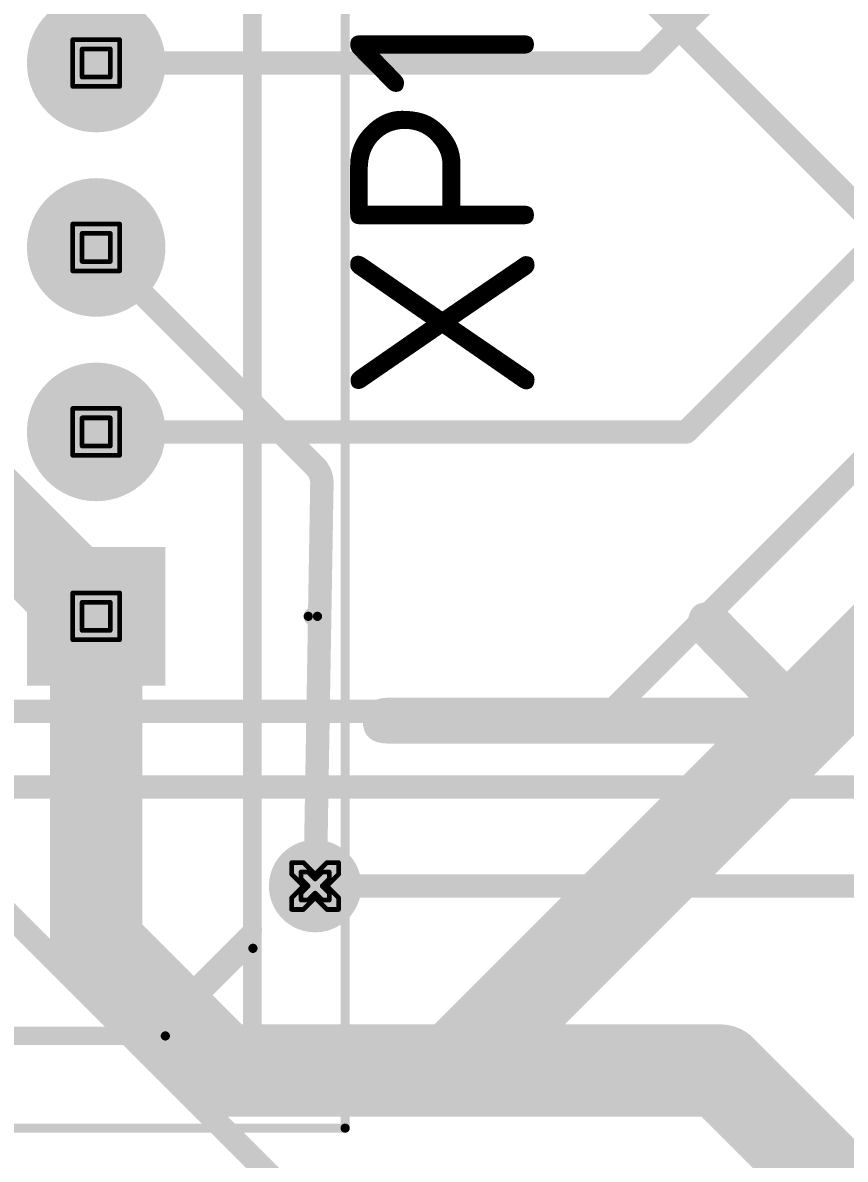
# Model space of a CAD drawing. Header units: millimetres. Extents: x 3219 to 51106, y -14166 to 2063.
# Drawn here: x 5523.31 to 5532.23, y 1770.65 to 1782.97 of the extents above; entities that cross this region are included whole.
import ezdxf

# ---------------------------------------------------------------- set-up
doc = ezdxf.new("R2010")
doc.units = ezdxf.units.MM
doc.layers.get('0').update_dxf_attribs({"lineweight": 53})
for name, color, linetype in [('Bottom Layer', 5, 'Continuous'), ('Bottom Solder', 6, 'Continuous'), ('Drill Drawing', 1, 'Continuous'), ('Mechanical 1', 6, 'Continuous'), ('Mechanical 13', 56, 'Continuous'), ('Mechanical 15', 56, 'Continuous'), ('Multi-Layer', 9, 'Continuous'), ('Top Layer', 1, 'Continuous'), ('Top Overlay', 2, 'Continuous'), ('Top Solder', 216, 'Continuous')]:
    doc.layers.add(name, color=color, linetype=linetype)
doc.styles.add('GOST type B', font='GOST_B.TTF', dxfattribs={"height": 3.5})

# ---------------------------------------------------------------- blocks, each defined once
blk = doc.blocks.new('DS1014_10S_53')
at = {"layer": 'Bottom Layer'}
blk.add_hatch(color=5, dxfattribs=at).paths.add_polyline_path([(-0.64999997, 0.64999997), (0.64999997, 0.64999997), (0.64999997, -0.64999997), (-0.64999997, -0.64999997)])
h = blk.add_hatch(color=5, dxfattribs=at)
edge = h.paths.add_edge_path()
edge.add_arc((2.00000108, 0), 0.6499986999999999, 0, 360)
h = blk.add_hatch(color=5, dxfattribs=at)
edge = h.paths.add_edge_path()
edge.add_arc((3.99999962, 0), 0.6499986999999999, 0, 360)
h = blk.add_hatch(color=5, dxfattribs=at)
edge = h.paths.add_edge_path()
edge.add_arc((6.000000699999999, 0), 0.6499986999999999, 0, 360)
at = {"layer": 'Bottom Solder'}
blk.add_hatch(color=6, dxfattribs=at).paths.add_polyline_path([(-0.75159997, 0.75159997), (0.75159997, 0.75159997), (0.75159997, -0.75159997), (-0.75159997, -0.75159997)])
h = blk.add_hatch(color=6, dxfattribs=at)
edge = h.paths.add_edge_path()
edge.add_arc((2.00000108, 0), 0.7515987, 0, 360)
h = blk.add_hatch(color=6, dxfattribs=at)
edge = h.paths.add_edge_path()
edge.add_arc((3.99999962, 0), 0.7515987, 0, 360)
h = blk.add_hatch(color=6, dxfattribs=at)
edge = h.paths.add_edge_path()
edge.add_arc((6.000000699999999, 0), 0.7515987, 0, 360)
at = {"layer": 'Multi-Layer'}
blk.add_hatch(color=9, dxfattribs=at).paths.add_polyline_path([(-0.64999997, 0.64999997), (0.64999997, 0.64999997), (0.64999997, -0.64999997), (-0.64999997, -0.64999997)])
h = blk.add_hatch(color=9, dxfattribs=at)
edge = h.paths.add_edge_path()
edge.add_arc((2.00000108, 0), 0.6499986999999999, 0, 360)
h = blk.add_hatch(color=9, dxfattribs=at)
edge = h.paths.add_edge_path()
edge.add_arc((3.99999962, 0), 0.6499986999999999, 0, 360)
h = blk.add_hatch(color=9, dxfattribs=at)
edge = h.paths.add_edge_path()
edge.add_arc((6.000000699999999, 0), 0.6499986999999999, 0, 360)
at = {"layer": 'Top Layer'}
blk.add_hatch(color=1, dxfattribs=at).paths.add_polyline_path([(-0.64999997, 0.64999997), (0.64999997, 0.64999997), (0.64999997, -0.64999997), (-0.64999997, -0.64999997)])
h = blk.add_hatch(color=1, dxfattribs=at)
edge = h.paths.add_edge_path()
edge.add_arc((2.00000108, 0), 0.6499986999999999, 0, 360)
h = blk.add_hatch(color=1, dxfattribs=at)
edge = h.paths.add_edge_path()
edge.add_arc((3.99999962, 0), 0.6499986999999999, 0, 360)
h = blk.add_hatch(color=1, dxfattribs=at)
edge = h.paths.add_edge_path()
edge.add_arc((6.000000699999999, 0), 0.6499986999999999, 0, 360)
at = {"layer": 'Top Solder'}
blk.add_hatch(color=216, dxfattribs=at).paths.add_polyline_path([(-0.75159997, 0.75159997), (0.75159997, 0.75159997), (0.75159997, -0.75159997), (-0.75159997, -0.75159997)])
h = blk.add_hatch(color=216, dxfattribs=at)
edge = h.paths.add_edge_path()
edge.add_arc((2.00000108, 0), 0.7515987, 0, 360)
h = blk.add_hatch(color=216, dxfattribs=at)
edge = h.paths.add_edge_path()
edge.add_arc((3.99999962, 0), 0.7515987, 0, 360)
h = blk.add_hatch(color=216, dxfattribs=at)
edge = h.paths.add_edge_path()
edge.add_arc((6.000000699999999, 0), 0.7515987, 0, 360)
at = {"layer": 'Mechanical 1'}
for points in [[(-4.54785984, 3.704336, 0.1999996, 0.1999996, 0), (-4.54785984, -1.6938752, 0.1999996, 0.1999996, 0)], [(-4.54785984, -1.6938752, 0.1999996, 0.1999996, 0), (12.54946944, -1.6938752, 0.1999996, 0.1999996, 0)]]:
    blk.add_lwpolyline(points, format="xyseb", dxfattribs=at)
blk.add_lwpolyline([(-4.59785974, -1.6938752, 0.0999998, 0.0999998, 1), (-4.49785994, -1.6938752, 0.0999998, 0.0999998, 1)], format="xyseb", close=True, dxfattribs=at)
blk.add_lwpolyline([(-4.59785974, -1.6938752, 0.0999998, 0.0999998, 1), (-4.49785994, -1.6938752, 0.0999998, 0.0999998, 1)], format="xyseb", close=True, dxfattribs=at)
at = {"layer": 'Mechanical 13'}
blk.add_lwpolyline([(-4.55000106, -0.7499985, 0.0999998, 0.0999998, 0), (-3.60000042, -1.69999914, 0.0999998, 0.0999998, 0)], format="xyseb", dxfattribs=at)
for points in [[(-4.57499974, -0.7499985, 0.0499999, 0.0499999, 1), (-4.525002379999999, -0.7499985, 0.0499999, 0.0499999, 1)], [(-3.6249991, -1.69999914, 0.0499999, 0.0499999, 1), (-3.575001739999999, -1.69999914, 0.0499999, 0.0499999, 1)]]:
    blk.add_lwpolyline(points, format="xyseb", close=True, dxfattribs=at)
at = {"layer": 'Mechanical 15'}
for points in [[(-5.549999059999999, 4.700000759999999, 0.0999998, 0.0999998, 0), (-5.549999059999999, -2.69999968, 0.0999998, 0.0999998, 0)], [(-5.549999059999999, -2.69999968, 0.0999998, 0.0999998, 0), (13.50000094, -2.69999968, 0.0999998, 0.0999998, 0)]]:
    blk.add_lwpolyline(points, format="xyseb", dxfattribs=at)
blk.add_lwpolyline([(-5.57499774, -2.69999968, 0.0499999, 0.0499999, 1), (-5.52500038, -2.69999968, 0.0499999, 0.0499999, 1)], format="xyseb", close=True, dxfattribs=at)
blk.add_lwpolyline([(-5.57499774, -2.69999968, 0.0499999, 0.0499999, 1), (-5.52500038, -2.69999968, 0.0499999, 0.0499999, 1)], format="xyseb", close=True, dxfattribs=at)
at = {"layer": 'Top Overlay'}
for points in [[(-4.54785984, 3.704336, 0.1999996, 0.1999996, 0), (-4.54785984, -1.6938752, 0.1999996, 0.1999996, 0)], [(-4.55000106, -0.5499989, 0.1999996, 0.1999996, 0), (-3.40000082, -1.69999914, 0.1999996, 0.1999996, 0)], [(-4.54785984, -1.6938752, 0.1999996, 0.1999996, 0), (12.54946944, -1.6938752, 0.1999996, 0.1999996, 0)], [(0, -2.40000028, 0.0999998, 0.0999998, -0.9999999999999999), (0, -2.30000048, 0.0999998, 0.0999998, 0)], [(0, -2.30000048, 0.0999998, 0.0999998, -0.9999999999999999), (0, -2.40000028, 0.0999998, 0.0999998, 0)], [(0, -2.30000048, 0.0999998, 0.0999998, -0.9999999999999999), (0, -2.40000028, 0.0999998, 0.0999998, 0)]]:
    blk.add_lwpolyline(points, format="xyseb", dxfattribs=at)
for points in [[(-4.60000096, -0.5499989, 0.0999998, 0.0999998, 1), (-4.50000116, -0.5499989, 0.0999998, 0.0999998, 1)], [(-4.59785974, -1.6938752, 0.0999998, 0.0999998, 1), (-4.49785994, -1.6938752, 0.0999998, 0.0999998, 1)], [(-4.59785974, -1.6938752, 0.0999998, 0.0999998, 1), (-4.49785994, -1.6938752, 0.0999998, 0.0999998, 1)], [(-3.45000072, -1.69999914, 0.0999998, 0.0999998, 1), (-3.35000092, -1.69999914, 0.0999998, 0.0999998, 1)], [(-0.02499868, -2.30000048, 0.0499999, 0.0499999, 1), (0.02499868, -2.30000048, 0.0499999, 0.0499999, 1)], [(-0.02499868, -2.30000048, 0.0499999, 0.0499999, 1), (0.02499868, -2.30000048, 0.0499999, 0.0499999, 1)], [(-0.02499868, -2.30000048, 0.0499999, 0.0499999, 1), (0.02499868, -2.30000048, 0.0499999, 0.0499999, 1)], [(-0.02499868, -2.40000028, 0.0499999, 0.0499999, 1), (0.02499868, -2.40000028, 0.0499999, 0.0499999, 1)], [(-0.02499868, -2.40000028, 0.0499999, 0.0499999, 1), (0.02499868, -2.40000028, 0.0499999, 0.0499999, 1)], [(-0.02499868, -2.40000028, 0.0499999, 0.0499999, 1), (0.02499868, -2.40000028, 0.0499999, 0.0499999, 1)]]:
    blk.add_lwpolyline(points, format="xyseb", close=True, dxfattribs=at)

msp = doc.modelspace()

# ---------------------------------------------------------------- hatches: boundary and pattern name
at = {"layer": 'Bottom Layer'}
h = msp.add_hatch(color=5, dxfattribs=at)
edge = h.paths.add_edge_path()
edge.add_arc((5526.478539025324, 1773.608104449654), 0.3999992, 0, 360)
at = {"layer": 'Bottom Solder'}
h = msp.add_hatch(color=6, dxfattribs=at)
edge = h.paths.add_edge_path()
edge.add_arc((5526.478539025324, 1773.608104449654), 0.5015992, 0, 360)
at = {"layer": 'Top Layer'}
h = msp.add_hatch(color=1, dxfattribs=at)
edge = h.paths.add_edge_path()
edge.add_arc((5526.478539025324, 1773.608104449654), 0.3999992, 0, 360)
at = {"layer": 'Top Solder'}
h = msp.add_hatch(color=216, dxfattribs=at)
edge = h.paths.add_edge_path()
edge.add_arc((5526.478539025324, 1773.608104449654), 0.5015992, 0, 360)

# ---------------------------------------------------------------- linework, layer by layer
at = {"layer": 'Bottom Layer'}
for points in [[(5529.728537605326, 1783.608104769654, 0.254, 0.254, 0), (5534.228536225324, 1779.108106149654, 0.254, 0.254, 0)], [(5524.103539965326, 1780.533104569654, 0.254, 0.254, 0), (5526.477375705326, 1778.159268829654, 0.254, 0.254, 0)], [(5522.103538885323, 1778.533106029654, 1.00000054, 1.00000054, 0), (5524.103539965326, 1776.533104949654, 1.00000054, 1.00000054, 0)], [(5526.477375705326, 1778.159268829654, 0.254, 0.254, 0), (5526.477802425325, 1778.158839569654, 0.254, 0.254, 0)], [(5526.477802425325, 1778.158839569654, 0.254, 0.254, -0.2026479819090223), (5526.551734205324, 1777.975403309654, 0.254, 0.254, 0)], [(5526.478539025324, 1773.608104449654, 0.254, 0.254, 0), (5526.551731665324, 1777.975403309654, 0.254, 0.254, 0)], [(5527.978538565323, 1771.608105909654, 1.00000054, 1.00000054, 0), (5532.978538725325, 1776.608106069654, 1.00000054, 1.00000054, 0)], [(5524.103539965326, 1772.983104429654, 1.00000054, 1.00000054, 0), (5524.103539965326, 1776.533104949654, 1.00000054, 1.00000054, 0)], [(5524.103539965326, 1772.983104429654, 1.00000054, 1.00000054, 0), (5525.478538485324, 1771.608105909654, 1.00000054, 1.00000054, 0)], [(5525.478538485324, 1771.608105909654, 1.00000054, 1.00000054, 0), (5527.978538565323, 1771.608105909654, 1.00000054, 1.00000054, 0)], [(5527.978538565323, 1771.608105909654, 1.00000054, 1.00000054, 0), (5530.876193425323, 1771.608105909654, 1.00000054, 1.00000054, 0)], [(5530.876193425323, 1771.608105909654, 1.00000054, 1.00000054, 0), (5536.876194125325, 1765.608105209654, 1.00000054, 1.00000054, 0)]]:
    msp.add_lwpolyline(points, format="xyseb", dxfattribs=at)
for points in [[(5524.040039965326, 1780.533104569654, 0.127, 0.127, 1), (5524.167039965323, 1780.533104569654, 0.127, 0.127, 1)], [(5526.413875705326, 1778.159268829654, 0.127, 0.127, 1), (5526.540875705326, 1778.159268829654, 0.127, 0.127, 1)], [(5526.413875705326, 1778.159268829654, 0.127, 0.127, 1), (5526.540875705326, 1778.159268829654, 0.127, 0.127, 1)], [(5526.414302425324, 1778.158839569654, 0.127, 0.127, 1), (5526.541302425325, 1778.158839569654, 0.127, 0.127, 1)], [(5526.414302425324, 1778.158839569654, 0.127, 0.127, 1), (5526.541302425325, 1778.158839569654, 0.127, 0.127, 1)], [(5526.488231665324, 1777.975403309654, 0.127, 0.127, 1), (5526.615231665324, 1777.975403309654, 0.127, 0.127, 1)], [(5526.488234205324, 1777.975403309654, 0.127, 0.127, 1), (5526.615234205325, 1777.975403309654, 0.127, 0.127, 1)], [(5523.853540465323, 1776.533104949654, 0.499999, 0.499999, 1), (5524.353539465326, 1776.533104949654, 0.499999, 0.499999, 1)], [(5523.853540465323, 1776.533104949654, 0.499999, 0.499999, 1), (5524.353539465326, 1776.533104949654, 0.499999, 0.499999, 1)], [(5526.415039025323, 1773.608104449654, 0.127, 0.127, 1), (5526.542039025324, 1773.608104449654, 0.127, 0.127, 1)], [(5523.853540465323, 1772.983104429654, 0.499999, 0.499999, 1), (5524.353539465326, 1772.983104429654, 0.499999, 0.499999, 1)], [(5523.853540465323, 1772.983104429654, 0.499999, 0.499999, 1), (5524.353539465326, 1772.983104429654, 0.499999, 0.499999, 1)], [(5525.228538985324, 1771.608105909654, 0.499999, 0.499999, 1), (5525.728537985324, 1771.608105909654, 0.499999, 0.499999, 1)], [(5525.228538985324, 1771.608105909654, 0.499999, 0.499999, 1), (5525.728537985324, 1771.608105909654, 0.499999, 0.499999, 1)], [(5527.728539065323, 1771.608105909654, 0.499999, 0.499999, 1), (5528.228538065327, 1771.608105909654, 0.499999, 0.499999, 1)], [(5527.728539065323, 1771.608105909654, 0.499999, 0.499999, 1), (5528.228538065327, 1771.608105909654, 0.499999, 0.499999, 1)], [(5527.728539065323, 1771.608105909654, 0.499999, 0.499999, 1), (5528.228538065327, 1771.608105909654, 0.499999, 0.499999, 1)], [(5530.626193925324, 1771.608105909654, 0.499999, 0.499999, 1), (5531.126192925323, 1771.608105909654, 0.499999, 0.499999, 1)], [(5530.626193925324, 1771.608105909654, 0.499999, 0.499999, 1), (5531.126192925323, 1771.608105909654, 0.499999, 0.499999, 1)]]:
    msp.add_lwpolyline(points, format="xyseb", close=True, dxfattribs=at)
at = {"layer": 'Drill Drawing'}
for points in [[(5523.849539965326, 1782.787105649654, 0.0508, 0.0508, 0), (5524.357539965324, 1782.787105649654, 0.0508, 0.0508, 0)], [(5523.849539965326, 1782.279105649654, 0.0508, 0.0508, 0), (5523.849539965326, 1782.787105649654, 0.0508, 0.0508, 0)], [(5524.357539965324, 1782.279105649654, 0.0508, 0.0508, 0), (5524.357539965324, 1782.787105649654, 0.0508, 0.0508, 0)], [(5523.951139965324, 1782.685505649654, 0.0508, 0.0508, 0), (5524.255939965326, 1782.685505649654, 0.0508, 0.0508, 0)], [(5523.951139965324, 1782.380705649654, 0.0508, 0.0508, 0), (5523.951139965324, 1782.685505649654, 0.0508, 0.0508, 0)], [(5524.255939965326, 1782.380705649654, 0.0508, 0.0508, 0), (5524.255939965326, 1782.685505649654, 0.0508, 0.0508, 0)], [(5523.951139965324, 1782.380705649654, 0.0508, 0.0508, 0), (5524.255939965326, 1782.380705649654, 0.0508, 0.0508, 0)], [(5523.849539965326, 1782.279105649654, 0.0508, 0.0508, 0), (5524.357539965324, 1782.279105649654, 0.0508, 0.0508, 0)], [(5523.849539965326, 1780.787104569654, 0.0508, 0.0508, 0), (5524.357539965324, 1780.787104569654, 0.0508, 0.0508, 0)], [(5523.849539965326, 1780.279104569654, 0.0508, 0.0508, 0), (5523.849539965326, 1780.787104569654, 0.0508, 0.0508, 0)], [(5524.357539965324, 1780.279104569654, 0.0508, 0.0508, 0), (5524.357539965324, 1780.787104569654, 0.0508, 0.0508, 0)], [(5523.951139965324, 1780.685504569654, 0.0508, 0.0508, 0), (5524.255939965326, 1780.685504569654, 0.0508, 0.0508, 0)], [(5523.951139965324, 1780.380704569654, 0.0508, 0.0508, 0), (5523.951139965324, 1780.685504569654, 0.0508, 0.0508, 0)], [(5524.255939965326, 1780.380704569654, 0.0508, 0.0508, 0), (5524.255939965326, 1780.685504569654, 0.0508, 0.0508, 0)], [(5523.951139965324, 1780.380704569654, 0.0508, 0.0508, 0), (5524.255939965326, 1780.380704569654, 0.0508, 0.0508, 0)], [(5523.849539965326, 1780.279104569654, 0.0508, 0.0508, 0), (5524.357539965324, 1780.279104569654, 0.0508, 0.0508, 0)], [(5523.849539965326, 1778.787106029654, 0.0508, 0.0508, 0), (5524.357539965324, 1778.787106029654, 0.0508, 0.0508, 0)], [(5523.849539965326, 1778.279106029654, 0.0508, 0.0508, 0), (5523.849539965326, 1778.787106029654, 0.0508, 0.0508, 0)], [(5524.357539965324, 1778.279106029654, 0.0508, 0.0508, 0), (5524.357539965324, 1778.787106029654, 0.0508, 0.0508, 0)], [(5523.951139965324, 1778.685506029654, 0.0508, 0.0508, 0), (5524.255939965326, 1778.685506029654, 0.0508, 0.0508, 0)], [(5523.951139965324, 1778.380706029654, 0.0508, 0.0508, 0), (5523.951139965324, 1778.685506029654, 0.0508, 0.0508, 0)], [(5524.255939965326, 1778.380706029654, 0.0508, 0.0508, 0), (5524.255939965326, 1778.685506029654, 0.0508, 0.0508, 0)], [(5523.849539965326, 1778.279106029654, 0.0508, 0.0508, 0), (5524.357539965324, 1778.279106029654, 0.0508, 0.0508, 0)], [(5523.951139965324, 1778.380706029654, 0.0508, 0.0508, 0), (5524.255939965326, 1778.380706029654, 0.0508, 0.0508, 0)], [(5523.849539965326, 1776.787104949654, 0.0508, 0.0508, 0), (5524.357539965324, 1776.787104949654, 0.0508, 0.0508, 0)], [(5523.849539965326, 1776.279104949654, 0.0508, 0.0508, 0), (5523.849539965326, 1776.787104949654, 0.0508, 0.0508, 0)], [(5524.357539965324, 1776.279104949654, 0.0508, 0.0508, 0), (5524.357539965324, 1776.787104949654, 0.0508, 0.0508, 0)], [(5523.951139965324, 1776.685504949654, 0.0508, 0.0508, 0), (5524.255939965326, 1776.685504949654, 0.0508, 0.0508, 0)], [(5523.951139965324, 1776.380704949655, 0.0508, 0.0508, 0), (5523.951139965324, 1776.685504949654, 0.0508, 0.0508, 0)], [(5524.255939965326, 1776.380704949655, 0.0508, 0.0508, 0), (5524.255939965326, 1776.685504949654, 0.0508, 0.0508, 0)], [(5523.951139965324, 1776.380704949655, 0.0508, 0.0508, 0), (5524.255939965326, 1776.380704949655, 0.0508, 0.0508, 0)], [(5523.849539965326, 1776.279104949654, 0.0508, 0.0508, 0), (5524.357539965324, 1776.279104949654, 0.0508, 0.0508, 0)], [(5526.224539025327, 1773.735104449655, 0.0508, 0.0508, 0), (5526.224539025327, 1773.862104449654, 0.0508, 0.0508, 0)], [(5526.224539025327, 1773.862104449654, 0.0508, 0.0508, 0), (5526.351539025323, 1773.862104449654, 0.0508, 0.0508, 0)], [(5526.351539025323, 1773.862104449654, 0.0508, 0.0508, 0), (5526.478539025324, 1773.735104449655, 0.0508, 0.0508, 0)], [(5526.478539025324, 1773.735104449655, 0.0508, 0.0508, 0), (5526.605539025324, 1773.862104449654, 0.0508, 0.0508, 0)], [(5526.605539025324, 1773.862104449654, 0.0508, 0.0508, 0), (5526.732539025325, 1773.862104449654, 0.0508, 0.0508, 0)], [(5526.732539025325, 1773.735104449655, 0.0508, 0.0508, 0), (5526.732539025325, 1773.862104449654, 0.0508, 0.0508, 0)], [(5526.224539025327, 1773.735104449655, 0.0508, 0.0508, 0), (5526.351539025323, 1773.608104449654, 0.0508, 0.0508, 0)], [(5526.326139025325, 1773.684304449655, 0.0508, 0.0508, 0), (5526.326139025325, 1773.760504449654, 0.0508, 0.0508, 0)], [(5526.326139025325, 1773.760504449654, 0.0508, 0.0508, 0), (5526.402339025324, 1773.760504449654, 0.0508, 0.0508, 0)], [(5526.402339025324, 1773.760504449654, 0.0508, 0.0508, 0), (5526.478539025324, 1773.684304449655, 0.0508, 0.0508, 0)], [(5526.478539025324, 1773.684304449655, 0.0508, 0.0508, 0), (5526.554739025323, 1773.760504449654, 0.0508, 0.0508, 0)], [(5526.554739025323, 1773.760504449654, 0.0508, 0.0508, 0), (5526.630939025326, 1773.760504449654, 0.0508, 0.0508, 0)], [(5526.605539025324, 1773.608104449654, 0.0508, 0.0508, 0), (5526.732539025325, 1773.735104449655, 0.0508, 0.0508, 0)], [(5526.630939025326, 1773.684304449655, 0.0508, 0.0508, 0), (5526.630939025326, 1773.760504449654, 0.0508, 0.0508, 0)], [(5526.224539025327, 1773.481104449654, 0.0508, 0.0508, 0), (5526.351539025323, 1773.608104449654, 0.0508, 0.0508, 0)], [(5526.326139025325, 1773.684304449655, 0.0508, 0.0508, 0), (5526.402339025324, 1773.608104449654, 0.0508, 0.0508, 0)], [(5526.326139025325, 1773.531904449654, 0.0508, 0.0508, 0), (5526.402339025324, 1773.608104449654, 0.0508, 0.0508, 0)], [(5526.554739025323, 1773.608104449654, 0.0508, 0.0508, 0), (5526.630939025326, 1773.684304449655, 0.0508, 0.0508, 0)], [(5526.554739025323, 1773.608104449654, 0.0508, 0.0508, 0), (5526.630939025326, 1773.531904449654, 0.0508, 0.0508, 0)], [(5526.605539025324, 1773.608104449654, 0.0508, 0.0508, 0), (5526.732539025325, 1773.481104449654, 0.0508, 0.0508, 0)], [(5526.224539025327, 1773.354104449654, 0.0508, 0.0508, 0), (5526.224539025327, 1773.481104449654, 0.0508, 0.0508, 0)], [(5526.326139025325, 1773.455704449654, 0.0508, 0.0508, 0), (5526.326139025325, 1773.531904449654, 0.0508, 0.0508, 0)], [(5526.326139025325, 1773.455704449654, 0.0508, 0.0508, 0), (5526.402339025324, 1773.455704449654, 0.0508, 0.0508, 0)], [(5526.351539025323, 1773.354104449654, 0.0508, 0.0508, 0), (5526.478539025324, 1773.481104449654, 0.0508, 0.0508, 0)], [(5526.402339025324, 1773.455704449654, 0.0508, 0.0508, 0), (5526.478539025324, 1773.531904449654, 0.0508, 0.0508, 0)], [(5526.478539025324, 1773.531904449654, 0.0508, 0.0508, 0), (5526.554739025323, 1773.455704449654, 0.0508, 0.0508, 0)], [(5526.478539025324, 1773.481104449654, 0.0508, 0.0508, 0), (5526.605539025324, 1773.354104449654, 0.0508, 0.0508, 0)], [(5526.554739025323, 1773.455704449654, 0.0508, 0.0508, 0), (5526.630939025326, 1773.455704449654, 0.0508, 0.0508, 0)], [(5526.630939025326, 1773.455704449654, 0.0508, 0.0508, 0), (5526.630939025326, 1773.531904449654, 0.0508, 0.0508, 0)], [(5526.732539025325, 1773.354104449654, 0.0508, 0.0508, 0), (5526.732539025325, 1773.481104449654, 0.0508, 0.0508, 0)], [(5526.224539025327, 1773.354104449654, 0.0508, 0.0508, 0), (5526.351539025323, 1773.354104449654, 0.0508, 0.0508, 0)], [(5526.605539025324, 1773.354104449654, 0.0508, 0.0508, 0), (5526.732539025325, 1773.354104449654, 0.0508, 0.0508, 0)]]:
    msp.add_lwpolyline(points, format="xyseb", dxfattribs=at)
for points in [[(5523.836839965326, 1782.787105649654, 0.0254, 0.0254, 1), (5523.862239965325, 1782.787105649654, 0.0254, 0.0254, 1)], [(5523.836839965326, 1782.787105649654, 0.0254, 0.0254, 1), (5523.862239965325, 1782.787105649654, 0.0254, 0.0254, 1)], [(5524.344839965324, 1782.787105649654, 0.0254, 0.0254, 1), (5524.370239965323, 1782.787105649654, 0.0254, 0.0254, 1)], [(5524.344839965324, 1782.787105649654, 0.0254, 0.0254, 1), (5524.370239965323, 1782.787105649654, 0.0254, 0.0254, 1)], [(5523.938439965325, 1782.685505649654, 0.0254, 0.0254, 1), (5523.963839965323, 1782.685505649654, 0.0254, 0.0254, 1)], [(5523.938439965325, 1782.685505649654, 0.0254, 0.0254, 1), (5523.963839965323, 1782.685505649654, 0.0254, 0.0254, 1)], [(5524.243239965326, 1782.685505649654, 0.0254, 0.0254, 1), (5524.268639965325, 1782.685505649654, 0.0254, 0.0254, 1)], [(5524.243239965326, 1782.685505649654, 0.0254, 0.0254, 1), (5524.268639965325, 1782.685505649654, 0.0254, 0.0254, 1)], [(5523.938439965325, 1782.380705649654, 0.0254, 0.0254, 1), (5523.963839965323, 1782.380705649654, 0.0254, 0.0254, 1)], [(5523.938439965325, 1782.380705649654, 0.0254, 0.0254, 1), (5523.963839965323, 1782.380705649654, 0.0254, 0.0254, 1)], [(5524.243239965326, 1782.380705649654, 0.0254, 0.0254, 1), (5524.268639965325, 1782.380705649654, 0.0254, 0.0254, 1)], [(5524.243239965326, 1782.380705649654, 0.0254, 0.0254, 1), (5524.268639965325, 1782.380705649654, 0.0254, 0.0254, 1)], [(5523.836839965326, 1782.279105649654, 0.0254, 0.0254, 1), (5523.862239965325, 1782.279105649654, 0.0254, 0.0254, 1)], [(5523.836839965326, 1782.279105649654, 0.0254, 0.0254, 1), (5523.862239965325, 1782.279105649654, 0.0254, 0.0254, 1)], [(5524.344839965324, 1782.279105649654, 0.0254, 0.0254, 1), (5524.370239965323, 1782.279105649654, 0.0254, 0.0254, 1)], [(5524.344839965324, 1782.279105649654, 0.0254, 0.0254, 1), (5524.370239965323, 1782.279105649654, 0.0254, 0.0254, 1)], [(5523.836839965326, 1780.787104569654, 0.0254, 0.0254, 1), (5523.862239965325, 1780.787104569654, 0.0254, 0.0254, 1)], [(5523.836839965326, 1780.787104569654, 0.0254, 0.0254, 1), (5523.862239965325, 1780.787104569654, 0.0254, 0.0254, 1)], [(5524.344839965324, 1780.787104569654, 0.0254, 0.0254, 1), (5524.370239965323, 1780.787104569654, 0.0254, 0.0254, 1)], [(5524.344839965324, 1780.787104569654, 0.0254, 0.0254, 1), (5524.370239965323, 1780.787104569654, 0.0254, 0.0254, 1)], [(5523.938439965325, 1780.685504569654, 0.0254, 0.0254, 1), (5523.963839965323, 1780.685504569654, 0.0254, 0.0254, 1)], [(5523.938439965325, 1780.685504569654, 0.0254, 0.0254, 1), (5523.963839965323, 1780.685504569654, 0.0254, 0.0254, 1)], [(5524.243239965326, 1780.685504569654, 0.0254, 0.0254, 1), (5524.268639965325, 1780.685504569654, 0.0254, 0.0254, 1)], [(5524.243239965326, 1780.685504569654, 0.0254, 0.0254, 1), (5524.268639965325, 1780.685504569654, 0.0254, 0.0254, 1)], [(5523.938439965325, 1780.380704569654, 0.0254, 0.0254, 1), (5523.963839965323, 1780.380704569654, 0.0254, 0.0254, 1)], [(5523.938439965325, 1780.380704569654, 0.0254, 0.0254, 1), (5523.963839965323, 1780.380704569654, 0.0254, 0.0254, 1)], [(5524.243239965326, 1780.380704569654, 0.0254, 0.0254, 1), (5524.268639965325, 1780.380704569654, 0.0254, 0.0254, 1)], [(5524.243239965326, 1780.380704569654, 0.0254, 0.0254, 1), (5524.268639965325, 1780.380704569654, 0.0254, 0.0254, 1)], [(5523.836839965326, 1780.279104569654, 0.0254, 0.0254, 1), (5523.862239965325, 1780.279104569654, 0.0254, 0.0254, 1)], [(5523.836839965326, 1780.279104569654, 0.0254, 0.0254, 1), (5523.862239965325, 1780.279104569654, 0.0254, 0.0254, 1)], [(5524.344839965324, 1780.279104569654, 0.0254, 0.0254, 1), (5524.370239965323, 1780.279104569654, 0.0254, 0.0254, 1)], [(5524.344839965324, 1780.279104569654, 0.0254, 0.0254, 1), (5524.370239965323, 1780.279104569654, 0.0254, 0.0254, 1)], [(5523.836839965326, 1778.787106029654, 0.0254, 0.0254, 1), (5523.862239965325, 1778.787106029654, 0.0254, 0.0254, 1)], [(5523.836839965326, 1778.787106029654, 0.0254, 0.0254, 1), (5523.862239965325, 1778.787106029654, 0.0254, 0.0254, 1)], [(5524.344839965324, 1778.787106029654, 0.0254, 0.0254, 1), (5524.370239965323, 1778.787106029654, 0.0254, 0.0254, 1)], [(5524.344839965324, 1778.787106029654, 0.0254, 0.0254, 1), (5524.370239965323, 1778.787106029654, 0.0254, 0.0254, 1)], [(5523.938439965325, 1778.685506029654, 0.0254, 0.0254, 1), (5523.963839965323, 1778.685506029654, 0.0254, 0.0254, 1)], [(5523.938439965325, 1778.685506029654, 0.0254, 0.0254, 1), (5523.963839965323, 1778.685506029654, 0.0254, 0.0254, 1)], [(5524.243239965326, 1778.685506029654, 0.0254, 0.0254, 1), (5524.268639965325, 1778.685506029654, 0.0254, 0.0254, 1)], [(5524.243239965326, 1778.685506029654, 0.0254, 0.0254, 1), (5524.268639965325, 1778.685506029654, 0.0254, 0.0254, 1)], [(5523.836839965326, 1778.279106029654, 0.0254, 0.0254, 1), (5523.862239965325, 1778.279106029654, 0.0254, 0.0254, 1)], [(5523.836839965326, 1778.279106029654, 0.0254, 0.0254, 1), (5523.862239965325, 1778.279106029654, 0.0254, 0.0254, 1)], [(5523.938439965325, 1778.380706029654, 0.0254, 0.0254, 1), (5523.963839965323, 1778.380706029654, 0.0254, 0.0254, 1)], [(5523.938439965325, 1778.380706029654, 0.0254, 0.0254, 1), (5523.963839965323, 1778.380706029654, 0.0254, 0.0254, 1)], [(5524.243239965326, 1778.380706029654, 0.0254, 0.0254, 1), (5524.268639965325, 1778.380706029654, 0.0254, 0.0254, 1)], [(5524.243239965326, 1778.380706029654, 0.0254, 0.0254, 1), (5524.268639965325, 1778.380706029654, 0.0254, 0.0254, 1)], [(5524.344839965324, 1778.279106029654, 0.0254, 0.0254, 1), (5524.370239965323, 1778.279106029654, 0.0254, 0.0254, 1)], [(5524.344839965324, 1778.279106029654, 0.0254, 0.0254, 1), (5524.370239965323, 1778.279106029654, 0.0254, 0.0254, 1)], [(5523.836839965326, 1776.787104949654, 0.0254, 0.0254, 1), (5523.862239965325, 1776.787104949654, 0.0254, 0.0254, 1)], [(5523.836839965326, 1776.787104949654, 0.0254, 0.0254, 1), (5523.862239965325, 1776.787104949654, 0.0254, 0.0254, 1)], [(5524.344839965324, 1776.787104949654, 0.0254, 0.0254, 1), (5524.370239965323, 1776.787104949654, 0.0254, 0.0254, 1)], [(5524.344839965324, 1776.787104949654, 0.0254, 0.0254, 1), (5524.370239965323, 1776.787104949654, 0.0254, 0.0254, 1)], [(5523.938439965325, 1776.685504949654, 0.0254, 0.0254, 1), (5523.963839965323, 1776.685504949654, 0.0254, 0.0254, 1)], [(5523.938439965325, 1776.685504949654, 0.0254, 0.0254, 1), (5523.963839965323, 1776.685504949654, 0.0254, 0.0254, 1)], [(5524.243239965326, 1776.685504949654, 0.0254, 0.0254, 1), (5524.268639965325, 1776.685504949654, 0.0254, 0.0254, 1)], [(5524.243239965326, 1776.685504949654, 0.0254, 0.0254, 1), (5524.268639965325, 1776.685504949654, 0.0254, 0.0254, 1)], [(5523.938439965325, 1776.380704949655, 0.0254, 0.0254, 1), (5523.963839965323, 1776.380704949655, 0.0254, 0.0254, 1)], [(5523.938439965325, 1776.380704949655, 0.0254, 0.0254, 1), (5523.963839965323, 1776.380704949655, 0.0254, 0.0254, 1)], [(5524.243239965326, 1776.380704949655, 0.0254, 0.0254, 1), (5524.268639965325, 1776.380704949655, 0.0254, 0.0254, 1)], [(5524.243239965326, 1776.380704949655, 0.0254, 0.0254, 1), (5524.268639965325, 1776.380704949655, 0.0254, 0.0254, 1)], [(5523.836839965326, 1776.279104949654, 0.0254, 0.0254, 1), (5523.862239965325, 1776.279104949654, 0.0254, 0.0254, 1)], [(5523.836839965326, 1776.279104949654, 0.0254, 0.0254, 1), (5523.862239965325, 1776.279104949654, 0.0254, 0.0254, 1)], [(5524.344839965324, 1776.279104949654, 0.0254, 0.0254, 1), (5524.370239965323, 1776.279104949654, 0.0254, 0.0254, 1)], [(5524.344839965324, 1776.279104949654, 0.0254, 0.0254, 1), (5524.370239965323, 1776.279104949654, 0.0254, 0.0254, 1)], [(5526.211839025324, 1773.862104449654, 0.0254, 0.0254, 1), (5526.237239025326, 1773.862104449654, 0.0254, 0.0254, 1)], [(5526.211839025324, 1773.862104449654, 0.0254, 0.0254, 1), (5526.237239025326, 1773.862104449654, 0.0254, 0.0254, 1)], [(5526.338839025324, 1773.862104449654, 0.0254, 0.0254, 1), (5526.364239025326, 1773.862104449654, 0.0254, 0.0254, 1)], [(5526.338839025324, 1773.862104449654, 0.0254, 0.0254, 1), (5526.364239025326, 1773.862104449654, 0.0254, 0.0254, 1)], [(5526.592839025325, 1773.862104449654, 0.0254, 0.0254, 1), (5526.618239025323, 1773.862104449654, 0.0254, 0.0254, 1)], [(5526.592839025325, 1773.862104449654, 0.0254, 0.0254, 1), (5526.618239025323, 1773.862104449654, 0.0254, 0.0254, 1)], [(5526.719839025325, 1773.862104449654, 0.0254, 0.0254, 1), (5526.745239025324, 1773.862104449654, 0.0254, 0.0254, 1)], [(5526.719839025325, 1773.862104449654, 0.0254, 0.0254, 1), (5526.745239025324, 1773.862104449654, 0.0254, 0.0254, 1)], [(5526.211839025324, 1773.735104449655, 0.0254, 0.0254, 1), (5526.237239025326, 1773.735104449655, 0.0254, 0.0254, 1)], [(5526.211839025324, 1773.735104449655, 0.0254, 0.0254, 1), (5526.237239025326, 1773.735104449655, 0.0254, 0.0254, 1)], [(5526.313439025325, 1773.760504449654, 0.0254, 0.0254, 1), (5526.338839025324, 1773.760504449654, 0.0254, 0.0254, 1)], [(5526.313439025325, 1773.760504449654, 0.0254, 0.0254, 1), (5526.338839025324, 1773.760504449654, 0.0254, 0.0254, 1)], [(5526.389639025325, 1773.760504449654, 0.0254, 0.0254, 1), (5526.415039025323, 1773.760504449654, 0.0254, 0.0254, 1)], [(5526.389639025325, 1773.760504449654, 0.0254, 0.0254, 1), (5526.415039025323, 1773.760504449654, 0.0254, 0.0254, 1)], [(5526.465839025324, 1773.735104449655, 0.0254, 0.0254, 1), (5526.491239025323, 1773.735104449655, 0.0254, 0.0254, 1)], [(5526.465839025324, 1773.735104449655, 0.0254, 0.0254, 1), (5526.491239025323, 1773.735104449655, 0.0254, 0.0254, 1)], [(5526.542039025324, 1773.760504449654, 0.0254, 0.0254, 1), (5526.567439025326, 1773.760504449654, 0.0254, 0.0254, 1)], [(5526.542039025324, 1773.760504449654, 0.0254, 0.0254, 1), (5526.567439025326, 1773.760504449654, 0.0254, 0.0254, 1)], [(5526.618239025323, 1773.760504449654, 0.0254, 0.0254, 1), (5526.643639025326, 1773.760504449654, 0.0254, 0.0254, 1)], [(5526.618239025323, 1773.760504449654, 0.0254, 0.0254, 1), (5526.643639025326, 1773.760504449654, 0.0254, 0.0254, 1)], [(5526.719839025325, 1773.735104449655, 0.0254, 0.0254, 1), (5526.745239025324, 1773.735104449655, 0.0254, 0.0254, 1)], [(5526.719839025325, 1773.735104449655, 0.0254, 0.0254, 1), (5526.745239025324, 1773.735104449655, 0.0254, 0.0254, 1)], [(5526.313439025325, 1773.684304449655, 0.0254, 0.0254, 1), (5526.338839025324, 1773.684304449655, 0.0254, 0.0254, 1)], [(5526.313439025325, 1773.684304449655, 0.0254, 0.0254, 1), (5526.338839025324, 1773.684304449655, 0.0254, 0.0254, 1)], [(5526.338839025324, 1773.608104449654, 0.0254, 0.0254, 1), (5526.364239025326, 1773.608104449654, 0.0254, 0.0254, 1)], [(5526.338839025324, 1773.608104449654, 0.0254, 0.0254, 1), (5526.364239025326, 1773.608104449654, 0.0254, 0.0254, 1)], [(5526.389639025325, 1773.608104449654, 0.0254, 0.0254, 1), (5526.415039025323, 1773.608104449654, 0.0254, 0.0254, 1)], [(5526.389639025325, 1773.608104449654, 0.0254, 0.0254, 1), (5526.415039025323, 1773.608104449654, 0.0254, 0.0254, 1)], [(5526.465839025324, 1773.684304449655, 0.0254, 0.0254, 1), (5526.491239025323, 1773.684304449655, 0.0254, 0.0254, 1)], [(5526.465839025324, 1773.684304449655, 0.0254, 0.0254, 1), (5526.491239025323, 1773.684304449655, 0.0254, 0.0254, 1)], [(5526.542039025324, 1773.608104449654, 0.0254, 0.0254, 1), (5526.567439025326, 1773.608104449654, 0.0254, 0.0254, 1)], [(5526.542039025324, 1773.608104449654, 0.0254, 0.0254, 1), (5526.567439025326, 1773.608104449654, 0.0254, 0.0254, 1)], [(5526.592839025325, 1773.608104449654, 0.0254, 0.0254, 1), (5526.618239025323, 1773.608104449654, 0.0254, 0.0254, 1)], [(5526.592839025325, 1773.608104449654, 0.0254, 0.0254, 1), (5526.618239025323, 1773.608104449654, 0.0254, 0.0254, 1)], [(5526.618239025323, 1773.684304449655, 0.0254, 0.0254, 1), (5526.643639025326, 1773.684304449655, 0.0254, 0.0254, 1)], [(5526.618239025323, 1773.684304449655, 0.0254, 0.0254, 1), (5526.643639025326, 1773.684304449655, 0.0254, 0.0254, 1)], [(5526.211839025324, 1773.481104449654, 0.0254, 0.0254, 1), (5526.237239025326, 1773.481104449654, 0.0254, 0.0254, 1)], [(5526.211839025324, 1773.481104449654, 0.0254, 0.0254, 1), (5526.237239025326, 1773.481104449654, 0.0254, 0.0254, 1)], [(5526.313439025325, 1773.531904449654, 0.0254, 0.0254, 1), (5526.338839025324, 1773.531904449654, 0.0254, 0.0254, 1)], [(5526.313439025325, 1773.531904449654, 0.0254, 0.0254, 1), (5526.338839025324, 1773.531904449654, 0.0254, 0.0254, 1)], [(5526.313439025325, 1773.455704449654, 0.0254, 0.0254, 1), (5526.338839025324, 1773.455704449654, 0.0254, 0.0254, 1)], [(5526.313439025325, 1773.455704449654, 0.0254, 0.0254, 1), (5526.338839025324, 1773.455704449654, 0.0254, 0.0254, 1)], [(5526.389639025325, 1773.455704449654, 0.0254, 0.0254, 1), (5526.415039025323, 1773.455704449654, 0.0254, 0.0254, 1)], [(5526.389639025325, 1773.455704449654, 0.0254, 0.0254, 1), (5526.415039025323, 1773.455704449654, 0.0254, 0.0254, 1)], [(5526.465839025324, 1773.531904449654, 0.0254, 0.0254, 1), (5526.491239025323, 1773.531904449654, 0.0254, 0.0254, 1)], [(5526.465839025324, 1773.531904449654, 0.0254, 0.0254, 1), (5526.491239025323, 1773.531904449654, 0.0254, 0.0254, 1)], [(5526.465839025324, 1773.481104449654, 0.0254, 0.0254, 1), (5526.491239025323, 1773.481104449654, 0.0254, 0.0254, 1)], [(5526.465839025324, 1773.481104449654, 0.0254, 0.0254, 1), (5526.491239025323, 1773.481104449654, 0.0254, 0.0254, 1)], [(5526.542039025324, 1773.455704449654, 0.0254, 0.0254, 1), (5526.567439025326, 1773.455704449654, 0.0254, 0.0254, 1)], [(5526.542039025324, 1773.455704449654, 0.0254, 0.0254, 1), (5526.567439025326, 1773.455704449654, 0.0254, 0.0254, 1)], [(5526.618239025323, 1773.531904449654, 0.0254, 0.0254, 1), (5526.643639025326, 1773.531904449654, 0.0254, 0.0254, 1)], [(5526.618239025323, 1773.531904449654, 0.0254, 0.0254, 1), (5526.643639025326, 1773.531904449654, 0.0254, 0.0254, 1)], [(5526.618239025323, 1773.455704449654, 0.0254, 0.0254, 1), (5526.643639025326, 1773.455704449654, 0.0254, 0.0254, 1)], [(5526.618239025323, 1773.455704449654, 0.0254, 0.0254, 1), (5526.643639025326, 1773.455704449654, 0.0254, 0.0254, 1)], [(5526.719839025325, 1773.481104449654, 0.0254, 0.0254, 1), (5526.745239025324, 1773.481104449654, 0.0254, 0.0254, 1)], [(5526.719839025325, 1773.481104449654, 0.0254, 0.0254, 1), (5526.745239025324, 1773.481104449654, 0.0254, 0.0254, 1)], [(5526.211839025324, 1773.354104449654, 0.0254, 0.0254, 1), (5526.237239025326, 1773.354104449654, 0.0254, 0.0254, 1)], [(5526.211839025324, 1773.354104449654, 0.0254, 0.0254, 1), (5526.237239025326, 1773.354104449654, 0.0254, 0.0254, 1)], [(5526.338839025324, 1773.354104449654, 0.0254, 0.0254, 1), (5526.364239025326, 1773.354104449654, 0.0254, 0.0254, 1)], [(5526.338839025324, 1773.354104449654, 0.0254, 0.0254, 1), (5526.364239025326, 1773.354104449654, 0.0254, 0.0254, 1)], [(5526.592839025325, 1773.354104449654, 0.0254, 0.0254, 1), (5526.618239025323, 1773.354104449654, 0.0254, 0.0254, 1)], [(5526.592839025325, 1773.354104449654, 0.0254, 0.0254, 1), (5526.618239025323, 1773.354104449654, 0.0254, 0.0254, 1)], [(5526.719839025325, 1773.354104449654, 0.0254, 0.0254, 1), (5526.745239025324, 1773.354104449654, 0.0254, 0.0254, 1)], [(5526.719839025325, 1773.354104449654, 0.0254, 0.0254, 1), (5526.745239025324, 1773.354104449654, 0.0254, 0.0254, 1)]]:
    msp.add_lwpolyline(points, format="xyseb", close=True, dxfattribs=at)
at = {"layer": 'Top Layer'}
for points in [[(5530.053538225326, 1782.533105649654, 0.254, 0.254, 0), (5537.503538565325, 1789.983105989654, 0.254, 0.254, 0)], [(5530.503539865324, 1778.533106029654, 0.254, 0.254, 0), (5536.978538345324, 1785.008104509654, 0.254, 0.254, 0)], [(5524.103539965326, 1782.533105649654, 0.254, 0.254, 0), (5530.053538225326, 1782.533105649654, 0.254, 0.254, 0)], [(5529.690955765323, 1775.502103709654, 0.254, 0.254, 0), (5536.196957485325, 1782.008105429654, 0.254, 0.254, 0)], [(5524.103539965326, 1778.533106029654, 0.254, 0.254, 0), (5530.503539865324, 1778.533106029654, 0.254, 0.254, 0)], [(5520.564547805327, 1775.895636069654, 0.254, 0.254, 0), (5532.852077205323, 1763.608106669654, 0.254, 0.254, 0)], [(5523.134540125324, 1775.502103709654, 0.254, 0.254, 0), (5529.690955765323, 1775.502103709654, 0.254, 0.254, 0)], [(5522.495486285326, 1774.683103569654, 0.254, 0.254, 0), (5538.928534445324, 1774.683103569654, 0.254, 0.254, 0)], [(5526.478539025324, 1773.608104449654, 0.254, 0.254, 0), (5536.403545845325, 1773.608104449654, 0.254, 0.254, 0)]]:
    msp.add_lwpolyline(points, format="xyseb", dxfattribs=at)
for points in [[(5524.040039965326, 1782.533105649654, 0.127, 0.127, 1), (5524.167039965323, 1782.533105649654, 0.127, 0.127, 1)], [(5529.990038225325, 1782.533105649654, 0.127, 0.127, 1), (5530.117038225326, 1782.533105649654, 0.127, 0.127, 1)], [(5529.990038225325, 1782.533105649654, 0.127, 0.127, 1), (5530.117038225326, 1782.533105649654, 0.127, 0.127, 1)], [(5524.040039965326, 1778.533106029654, 0.127, 0.127, 1), (5524.167039965323, 1778.533106029654, 0.127, 0.127, 1)], [(5530.440039865323, 1778.533106029654, 0.127, 0.127, 1), (5530.567039865324, 1778.533106029654, 0.127, 0.127, 1)], [(5530.440039865323, 1778.533106029654, 0.127, 0.127, 1), (5530.567039865324, 1778.533106029654, 0.127, 0.127, 1)], [(5529.627455765323, 1775.502103709654, 0.127, 0.127, 1), (5529.754455765324, 1775.502103709654, 0.127, 0.127, 1)], [(5529.627455765323, 1775.502103709654, 0.127, 0.127, 1), (5529.754455765324, 1775.502103709654, 0.127, 0.127, 1)], [(5526.415039025323, 1773.608104449654, 0.127, 0.127, 1), (5526.542039025324, 1773.608104449654, 0.127, 0.127, 1)]]:
    msp.add_lwpolyline(points, format="xyseb", close=True, dxfattribs=at)

# ---------------------------------------------------------------- block references
at = {"rotation": 90}
msp.add_blockref('DS1014_10S_53', (5524.103539965326, 1776.533104949654), dxfattribs=at)

# ---------------------------------------------------------------- texts
at = {"layer": 'Top Overlay', "style": 'GOST type B'}
for s, height, rotation, p in [('XP1', 2.00000108, 90, (5528.858102465325, 1778.858236189654)), ('1', 5.00000016, 269.9998320302919, (5526.978543105324, 1776.858113189654))]:
    msp.add_text(s, height=height, rotation=rotation, dxfattribs=at).set_placement(p)

doc.saveas('drawing.dxf')
